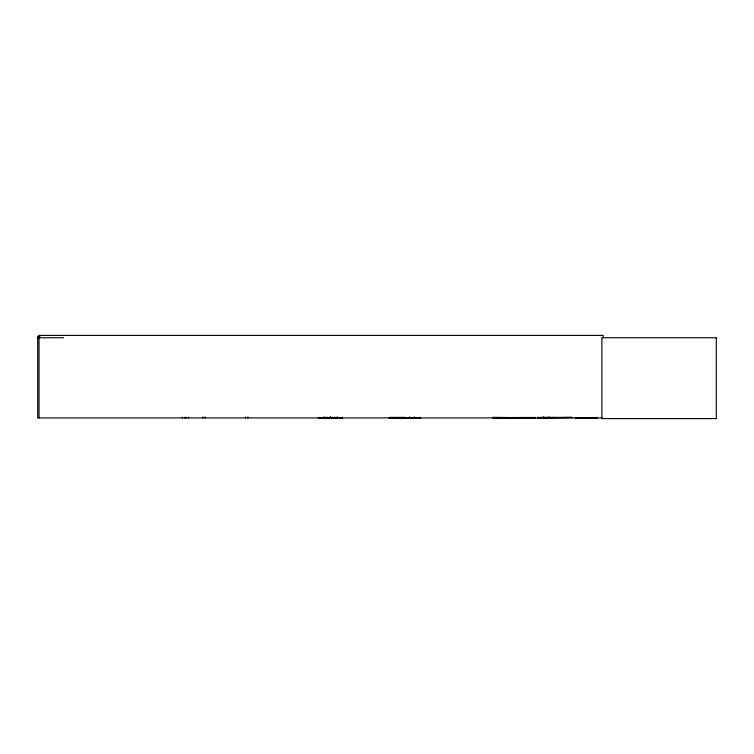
<?xml version="1.0" encoding="UTF-8"?>
<svg xmlns="http://www.w3.org/2000/svg" width="754" height="754" viewBox="0 0 754 754"><rect width="100%" height="100%" fill="white"/><g stroke="black" fill="none" stroke-linecap="round" stroke-linejoin="round"><path stroke-width="1.13" d="M537.47 417.923L571.824 417.386L538.95 417.386L538.95 417.923M537.809 417.82L537.866 417.254M547.574 417.82L547.64 417.254M318.292 417.923L342.646 417.839M531.08 417.462L531.118 417.923M524.228 417.839L524.181 417.857M414.285 417.839L414.21 417.085M324.993 417.839L325.059 417.311M332.542 417.839L332.608 417.311M40.056 336.246L37.7 336.246L37.7 417.923L602.05 417.923M37.7 337.764L63.562 337.764M389.3 417.396L404.389 417.396M492.88 417.348L534.793 417.857M492.852 417.546L507.998 417.565M511.278 417.546L534.718 417.462M597.196 417.565L575.274 417.904L597.196 417.886L597.177 417.282M389.262 417.612L404.417 417.612M502.579 417.612L517.725 417.612M538.95 417.631L571.824 417.631M575.274 417.725L597.196 417.725M389.281 417.876L420.685 417.895M492.852 417.857L535.227 417.923M528.365 417.462L528.3 417.923M342.297 417.839L342.231 417.311M531.881 417.839L531.824 417.923M521.514 417.424L521.542 417.801M336.03 417.839L335.973 417.311M409.997 417.839L410.082 417.085M409.752 417.82L409.714 417.085M603.228 337.764L603.228 335.398L39.029 335.398L39.029 417.923M554.821 417.254L554.821 417.923M549.308 417.085L549.308 417.923M548.969 417.085L548.969 417.923M545.048 417.254L545.048 417.923M543.719 417.085L543.719 417.923M543.38 417.085L543.38 417.923M534.652 417.424L534.652 417.923M520.797 417.424L520.797 417.923M517.97 417.424L517.97 417.923M420.364 417.254L420.364 417.923M414.577 417.085L414.587 417.923M403.927 417.254L403.927 417.923M342.165 417.254L342.165 417.923M337.472 417.085L337.472 417.923M337.208 417.085L337.208 417.923M335.907 417.254L335.907 417.923M334.616 417.254L334.616 417.923M332.674 417.254L332.674 417.923M330.78 417.085L330.78 417.923M330.478 417.085L330.478 417.923M330.082 417.085L330.082 417.923M329.828 417.085L329.828 417.923M327.453 417.254L327.453 417.923M327.217 417.254L327.217 417.923M325.125 417.254L325.125 417.923M324.201 417.085L324.201 417.923M323.9 417.085L323.9 417.923M318.763 417.254L318.763 417.923M247.925 416.915L247.925 417.923M245.568 416.915L245.568 417.923M205.154 416.915L205.154 417.923M202.788 416.915L202.788 417.923M188.717 417.254L188.717 417.923M186.2 417.254L186.2 417.923M185.522 417.254L185.559 417.923M184.881 417.254L184.881 417.923M182.317 417.254L182.317 417.923M716.3 337.764L601.899 337.764L601.899 418.602L716.3 418.602L716.3 337.764"/></g></svg>
